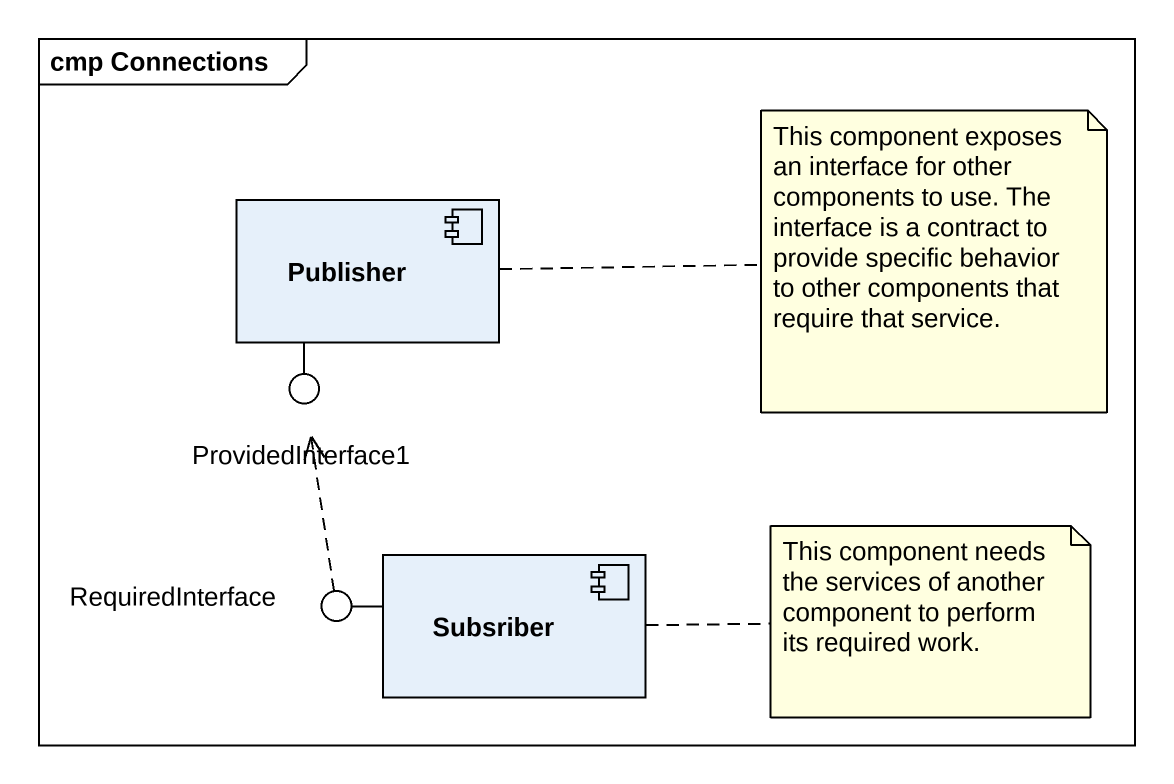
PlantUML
@startuml
mainframe cmp Connections
component Publisher
() ProvidedInterface1
component Subsriber
() RequiredInterface
Publisher -- ProvidedInterface1
Subsriber -left- RequiredInterface
RequiredInterface .up.> ProvidedInterface1
note right of Publisher : This component exposes an interface for other components to use. The interface is a contract to provide specific behavior to other components that require that service.
note right of Subsriber : This component needs the services of another component to perform its required work.
@enduml
